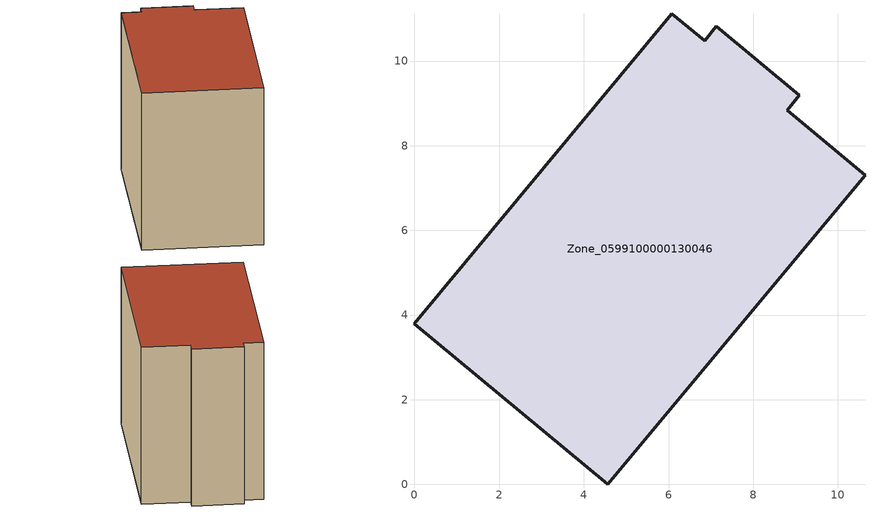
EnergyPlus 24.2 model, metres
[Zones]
Zone_0599100000130046
 floor ground (C_G): 6.85,10.48 7.13,10.82 9.09,9.19 8.81,8.84 10.64,7.3 4.56,0 0,3.8 6.08,11.12 z0
 wall outside (C_F): 0,3.8 4.56,0 10.64,7.3 8.81,8.84 9.09,9.19 7.13,10.82 6.85,10.48 6.08,11.12 0,3.8 z0:8.32
 roof outside (C_R): 6.85,10.48 6.08,11.12 0,3.8 4.56,0 10.64,7.3 8.81,8.84 9.09,9.19 7.13,10.82 z8.32
[BUILDING]
Pand.0599100000130046: North Axis=0; Terrain=City; Loads Convergence Tolerance Value=0.04; Temperature Convergence Tolerance Value=0.4; Solar Distribution=FullExterior; Maximum Number of Warmup Days=25; Minimum Number of Warmup Days=1
[Site:Location]
Rotterdam.The.Hague.AP_ZH_NLD Design_Conditions: Latitude=51.96; Longitude=4.45; Time Zone=1; Elevation=-4.5
[SITE:GROUNDTEMPERATURE:BUILDINGSURFACE]
18, 18, 18, 18, 18, 18, 18, 18, 18, 18, 18, 18
[MATERIAL] Thermal Absorptance=0.9; Solar Absorptance=0.7; Visible Absorptance=0.7
Name | Roughness | Thickness | Conductivity | Density | Specific Heat
G.TI.1946-1964 | MediumSmooth | 0.15 | 1 | 540 | 1210
F.TI.1946-1964 | Rough | 0.3 | 0.857143 | 1920 | 840
R.TI.1946-1964 | MediumRough | 0.2 | 0.277778 | 1500 | 1000
[CONSTRUCTION]
C_G: G.TI.1946-1964
C_F: F.TI.1946-1964
C_R: R.TI.1946-1964
[ZONE]
Zone_0599100000130046: Type=1; Multiplier=1; Ceiling Height=Autocalculate; Volume=Autocalculate; Floor Area=autocalculate; Part of Total Floor Area=Yes
[ZONEINFILTRATION:DESIGNFLOWRATE]
Infil_Zone_0599100000130046: Zone or ZoneList or Space or SpaceList=Zone_0599100000130046; Schedule=AlwaysOn; Design Flow Rate Calculation Method=Flow/Area; Flow Rate per Floor Area=0.003; Constant Term Coefficient=1; Temperature Term Coefficient=0; Velocity Term Coefficient=0; Velocity Squared Term Coefficient=0
[HVACTEMPLATE:ZONE:IDEALLOADSAIRSYSTEM]
Zone_0599100000130046: Maximum Heating Supply Air Temperature=50; Minimum Cooling Supply Air Temperature=13; Maximum Heating Supply Air Humidity Ratio=0.0156; Minimum Cooling Supply Air Humidity Ratio=0.0077; Heating Limit=NoLimit; Cooling Limit=NoLimit; Dehumidification Control Type=ConstantSensibleHeatRatio; Cooling Sensible Heat Ratio=0.7; Dehumidification Setpoint=60; Humidification Control Type=None; Humidification Setpoint=30; Outdoor Air Method=None; Outdoor Air Flow Rate per Person=0.00944; Outdoor Air Flow Rate per Zone Floor Area=0; Outdoor Air Flow Rate per Zone=0; Demand Controlled Ventilation Type=None; Outdoor Air Economizer Type=NoEconomizer; Heat Recovery Type=None; Sensible Heat Recovery Effectiveness=0.7; Latent Heat Recovery Effectiveness=0.65
[ZONECONTROL:THERMOSTAT]
ThermostatControl_Zone_0599100000130046: Zone or ZoneList=Zone_0599100000130046; Control Type Schedule=DualSetpointControlType; Control 1=Thermostat_Zone_0599100000130046; Temperature Difference Between Cutout And Setpoint=0
[THERMOSTATSETPOINT:DUALSETPOINT]
Thermostat_Zone_0599100000130046: Heating Setpoint Temperature Schedule=HeatingSetpoint_Zone_0599100000130046; Cooling Setpoint Temperature Schedule=CoolingSetpoint_Zone_0599100000130046
[SCHEDULE:COMPACT]
HeatingSetpoint_Zone_0599100000130046: Through: 12/31, For: AllDays, Until: 24:00, 21
CoolingSetpoint_Zone_0599100000130046: Through: 12/31, For: AllDays, Until: 24:00, 24
DualSetpointControlType: Through: 12/31, For: AllDays, Until: 24:00, 4
AlwaysOn: Through: 12/31, For: AllDays, Until: 24:00, 1
